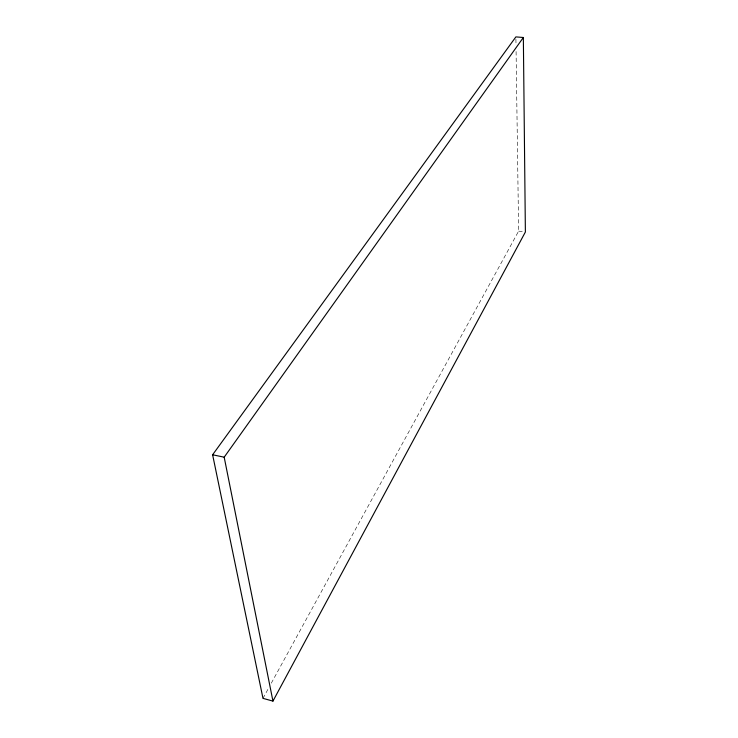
<?xml version="1.0" encoding="UTF-8"?>
<svg xmlns="http://www.w3.org/2000/svg" width="738" height="738" viewBox="0 0 738 738"><rect width="100%" height="100%" fill="white"/><g stroke="black" fill="none" stroke-linecap="round" stroke-linejoin="round"><path stroke-width="0.55" stroke-dasharray="3.69 2.77" d="M262.986 698.36L268.521 688.25M271.289 683.194L518.63 231.114L516.074 50.691M518.63 231.114L524.257 231.861M515.917 39.197L516 44.944"/><path stroke-width="1.11" d="M272.949 701.1L525.382 232.009L523.353 37.5L515.88 36.9L212.618 454.774L262.986 698.36L272.949 701.1L224.186 457.191L523.353 37.5M212.618 454.774L224.186 457.191"/></g></svg>
